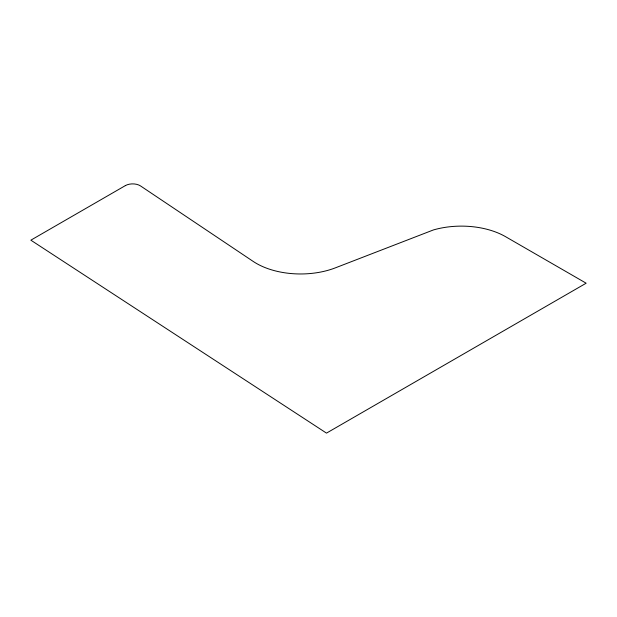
<?xml version="1.0" encoding="UTF-8"?>
<svg xmlns="http://www.w3.org/2000/svg" width="617" height="617" viewBox="0 0 617 617"><rect width="100%" height="100%" fill="white"/><g stroke="black" fill="none" stroke-linecap="round" stroke-linejoin="round"><path stroke-width="0.93" d="M125.313 185.64L30.85 240.175L326.486 433.119L586.15 283.203L505.593 236.697A62.502 36.087 0 0 0 433.442 229.933L335.563 267.778A62.502 36.087 0 0 1 253.217 261.438L140.576 185.964A10.42 6.016 0 0 0 125.313 185.64"/></g></svg>
